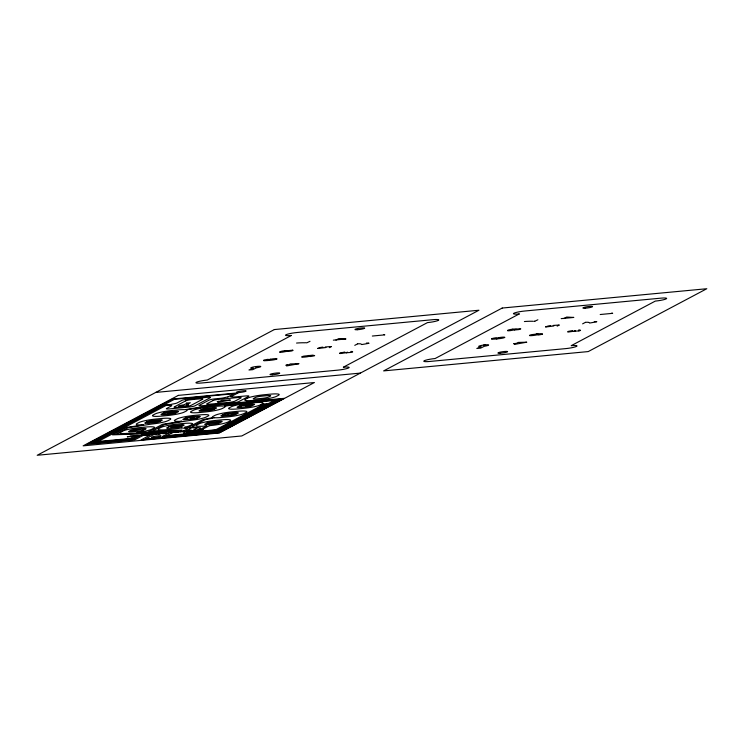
<?xml version="1.0" encoding="UTF-8"?>
<svg xmlns="http://www.w3.org/2000/svg" width="744" height="744" viewBox="0 0 744 744"><rect width="100%" height="100%" fill="white"/><g stroke="black" fill="none" stroke-linecap="round" stroke-linejoin="round"><path stroke-width="1.12" d="M287.203 350.74L287.184 350.787A23.734 3.097 -8.1 0 1 286.868 351.112L286.579 351.512L290.951 351.112A4.157 0.539 -8.1 0 0 292.652 350.229L292.708 350.219M515.062 329.22L515.025 329.294A23.734 3.097 -8.1 0 1 514.727 329.592L514.439 329.992L518.801 329.592A4.157 0.539 -8.1 0 0 520.512 328.709L516.122 329.099M154.436 421.132L152.585 421.03M317.818 348.341L320.357 347.495A4.241 0.558 -8.1 0 1 321.761 347.262A6.11 0.8 -8.1 0 1 322.887 347.123M545.668 326.83L548.216 325.984A4.241 0.558 -8.1 0 1 549.611 325.742A6.11 0.8 -8.1 0 1 550.746 325.602M183.573 405.936L181.564 406.224L183.582 405.88M257.759 366.615L255.741 366.904L257.768 366.56M219.08 401.369L217.211 401.63L219.089 401.323M287.696 364.997L285.873 365.276L287.705 364.951M515.555 343.486L513.686 343.691L515.564 343.43M368.838 343.337L361.928 344.528A9.095 1.19 -8.1 0 1 361.454 344.379M596.697 321.817L589.787 323.017A9.095 1.19 -8.1 0 1 589.313 322.859M129.354 436.533L131.27 436.319L129.391 436.598M135.213 435.984L137.119 435.705L135.25 436.04M142.978 435.221L141.109 435.407L142.978 435.156M152.79 434.319L154.706 434.105L152.799 434.375M158.649 433.771L159.03 433.352M166.423 432.999L164.517 433.203L166.405 432.943M170.367 432.664L171.018 432.469M172.264 432.459L170.423 432.729M176.226 432.106L178.142 431.892L176.272 432.171M182.075 431.557L183.982 431.288L182.094 431.613M189.841 430.795L187.953 430.99L189.841 430.729M195.709 430.227L193.886 430.404L195.7 430.181M199.652 429.902L201.568 429.679L199.708 429.967M153.729 434.608L156.696 433.789L151.144 434.394L141.081 439.955L219.74 432.534L284.227 398.347L214.235 404.95L184.763 409.665A13.532 1.767 -8.1 0 0 177.918 409.925L172.152 410.474A13.532 1.767 -8.1 0 0 155.143 413.962L153.171 415.003A13.532 1.767 -8.1 0 0 161.532 416.101L167.298 415.552A13.532 1.767 -8.1 0 0 184.307 412.064L186.279 411.023A13.532 1.767 -8.1 0 0 186.353 409.888M263.962 360.245L263.702 360.44A3.739 0.484 -8.1 0 0 264.064 360.654M491.812 338.725L491.542 338.966A3.739 0.484 -8.1 0 0 491.914 339.134L492.593 339.171A10.965 1.432 -8.1 0 0 497.02 338.883A9.588 1.256 -8.1 0 0 501.121 338.418A4.697 0.614 -8.1 0 0 501.912 338.269L502.423 338.176A3.664 0.474 -8.1 0 0 503.837 337.822L504.255 337.664A5.571 0.725 -8.1 0 0 504.553 337.525M325.965 347.522L317.883 348.508M553.815 326.002L545.715 326.979M314.535 355.586L312.75 355.158L304.017 356.116A3.599 0.474 -8.1 0 0 302.873 356.385L301.785 356.804A3.925 0.512 -8.1 0 0 302.12 357.167A4.92 0.642 -8.1 0 0 304.789 357.064A4.594 0.595 -8.1 0 0 307.951 356.627A3.776 0.493 -8.1 0 0 310.081 356.023M542.395 334.065L540.609 333.638L531.876 334.605A3.599 0.474 -8.1 0 0 530.732 334.865L529.635 335.284A3.925 0.512 -8.1 0 0 529.979 335.646A4.92 0.642 -8.1 0 0 532.639 335.544A4.594 0.595 -8.1 0 0 535.81 335.107A3.776 0.493 -8.1 0 0 537.94 334.502M156.603 433.919L159.718 434.04L162.22 433.11M347.104 352.358L346.946 352.451A12.369 1.618 -8.1 0 1 346.406 352.712L340.203 353.539A4.985 0.651 -8.1 0 1 339.971 353.493M574.935 330.857L574.796 330.931A12.369 1.618 -8.1 0 1 574.256 331.192L568.146 332.038A4.985 0.651 -8.1 0 1 567.83 331.973A4.883 0.642 -8.1 0 1 567.83 331.582A6.268 0.818 -8.1 0 1 568.184 331.424L572.666 330.531M133.808 436.468L129.93 438.532L98.078 441.499L166.191 405.396L169.251 405.136M136.84 436.179L132.004 438.746L93.93 442.382L164.201 405.127L170.488 404.55A4.92 0.642 -8.1 0 1 173.315 403.927A4.92 0.642 -8.1 0 0 176.979 402.988L181.899 400.384A4.92 0.642 -8.1 0 1 188.083 399.119L207.204 397.315A4.92 0.642 -8.1 0 1 210.245 397.705L194.965 405.806A4.92 0.642 -8.1 0 1 188.781 407.08L169.66 408.884A4.92 0.642 -8.1 0 1 166.619 408.484L171.529 405.88A4.92 0.642 -8.1 0 0 170.59 405.378A4.92 0.642 -8.1 0 1 169.39 405.145M186.883 404.587L190.334 402.755L186.428 403.146L187.07 403.295L183.889 404.829A5.059 0.66 -8.1 0 0 178.607 406.363A5.059 0.66 -8.1 0 0 185.851 405.806A5.059 0.66 -8.1 0 0 187.107 404.578M142.197 430.255L144.941 428.804M310.016 341.301L306.919 342.77A5.822 0.763 -8.1 0 1 306.017 342.789L306.007 342.789M142.699 435.631L134.934 439.732L87.178 444.252L172.431 399.054L238.089 392.879L230.919 396.682M153.571 434.654L145.145 439.118L217.741 432.264L280.163 399.175L213.947 405.434L186.502 409.823M227.887 396.971L234.025 393.716L174.431 399.314L91.252 443.415L132.934 439.472L139.667 435.91L139.082 435.752L139.491 435.473L144.987 434.896L142.802 435.593M173.882 426.014L171.027 427.53L182.987 425.354L170.357 426.545M335.944 340.101L338.808 338.585L345.96 338.957L333.331 340.148M162.09 433.073L163.048 432.562M164.796 432.803L166.126 432.097L126.796 433.417M199.104 416.696L196.983 417.821L190.194 418.612A5.952 0.781 -8.1 0 0 191.115 418.398M329.332 347.662L331.452 346.537L325.249 346.964M176.514 431.697L178.253 430.767L148.94 431.669L162.452 424.331L181.862 421.271M179.546 431.408L181.982 430.116L152.65 431.009L164.796 424.424L190.232 420.416A13.532 1.767 -8.1 0 0 206.162 417.04L208.134 415.998A13.532 1.767 -8.1 0 0 199.773 414.901L194.007 415.44A13.532 1.767 -8.1 0 0 176.998 418.937L175.035 419.979A13.532 1.767 -8.1 0 0 181.852 421.206M183.442 430.971L187.581 428.777L181.824 427.884M194.091 430.032L197.132 428.423L188.585 427.14L202.619 419.7L212.933 417.579M222.14 415.663L224.995 414.148M354.767 345.356L357.613 343.849M200.145 429.446L206.748 425.94M245.827 406.047L252.039 404.885A3.906 0.512 -8.1 0 1 252.086 405.238L248.97 406.057A6.454 0.846 -8.1 0 1 247.566 406.243M347.429 352.191L346.332 352.768L351.001 352.423A3.906 0.512 -8.1 0 0 352.703 351.903L351.959 351.456A6.454 0.846 -8.1 0 0 350.815 351.512M202.74 429.186L209.324 425.698M260.912 404.615L260.419 404.876A13.532 1.767 -8.1 0 1 243.409 408.372L237.643 408.912A13.532 1.767 -8.1 0 1 229.282 407.814L231.245 406.773A13.532 1.767 -8.1 0 1 248.263 403.285L254.029 402.737A13.532 1.767 -8.1 0 1 262.381 403.834L261.888 404.094M537.875 319.781L534.769 321.259M563.803 318.59L566.658 317.065L573.819 317.437L561.19 318.637M557.182 326.142L559.311 325.016L553.108 325.444M582.626 323.845L585.472 322.329M575.289 330.671L574.191 331.257L578.86 330.903M171.957 432.869L166.47 435.659L216.746 430.916L274.183 400.467L241.8 403.527L224.539 406.243A13.532 1.767 -8.1 0 1 224.325 407.424L222.363 408.475A13.532 1.767 -8.1 0 1 205.353 411.962L199.587 412.511A13.532 1.767 -8.1 0 1 191.227 411.413L193.198 410.372A13.532 1.767 -8.1 0 1 210.208 406.875L215.974 406.336A13.532 1.767 -8.1 0 1 222.707 406.075L242.126 403.043L278.247 399.63L218.745 431.176L162.359 436.496C167 434.942 167.502 431.892 172.264 432.394M163.159 413.683L163.866 413.394A3.739 0.484 -8.1 0 1 165.168 413.078L166.312 412.864M156.817 433.919L158.723 433.408M214.281 408.735L201.643 410.39A3.599 0.474 -8.1 0 1 201.224 410.269L201.578 409.925A3.925 0.512 -8.1 0 1 203.717 409.33A4.92 0.642 -8.1 0 1 207.074 408.856A4.594 0.595 -8.1 0 1 209.603 408.763A3.776 0.493 -8.1 0 1 209.873 409.135M149.395 422.546A5.124 0.67 -8.1 0 0 150.046 422.48L153.143 421.867A23.734 3.097 -8.1 0 0 154.073 421.504L159.913 420.574M228.362 414.51L229.133 414.287A12.053 1.572 -8.1 0 1 230.222 413.98A6.436 0.837 -8.1 0 1 231.468 413.692L232.779 413.459A4.101 0.539 -8.1 0 1 234.09 413.301A3.618 0.474 -8.1 0 1 235.327 413.227L236.081 413.255A3.618 0.474 -8.1 0 1 236.546 413.394M288.272 350.619L292.643 350.201M136.933 436.151C143.043 434.933 132.46 435.221 133.771 436.44M164.694 432.831C157.458 434.71 171.334 433.185 169.883 431.427L137.194 432.515M176.421 431.725C170.227 432.943 181.034 432.627 179.583 431.436M193.998 430.06L191.812 430.785L197.179 430.227L200.573 427.912L192.026 426.638L205.223 419.644L214.579 417.737M217.415 422.88L219.833 422.304L207.362 423.485M172.05 432.841L174.273 432.134L170.627 432.264M200.024 429.483C193.356 430.785 205.074 430.302 202.805 429.214M227.71 397.017L227.673 397.017A4.92 0.642 -8.1 0 0 224.642 397.603A4.92 0.642 -8.1 0 1 219.861 398.403L215.314 398.831A4.92 0.642 -8.1 0 0 209.12 400.095L199.225 405.35A4.92 0.642 -8.1 0 0 202.256 405.75L232.547 402.885A4.92 0.642 -8.1 0 0 238.731 401.621L248.636 396.366A4.92 0.642 -8.1 0 0 245.594 395.966L235.839 396.887A4.92 0.642 -8.1 0 1 232.63 396.85A4.92 0.642 -8.1 0 0 231.003 396.71M261.032 404.578L263.841 404.299L215.723 429.8L186.716 432.543C199.373 428.209 183.433 430.683 183.666 433.175L217.239 430.004L266.929 403.667L262.028 404.122M209.436 425.661L211.017 425.503A13.532 1.767 -8.1 0 0 228.027 422.006L229.989 420.964A13.532 1.767 -8.1 0 0 221.638 419.867L215.872 420.416A13.532 1.767 -8.1 0 0 198.853 423.903L196.89 424.945A13.532 1.767 -8.1 0 0 205.251 426.042L206.627 425.912M183.312 431.009L180.085 431.846L185.433 431.343L191.022 428.274L184.698 427.288M143.536 424.889L126.043 427.53L112.521 434.859L159.216 433.194M137.231 432.45L137.417 432.413A13.532 1.767 -8.1 0 0 151.916 429.195L153.887 428.153A13.532 1.767 -8.1 0 0 145.526 427.056L139.76 427.605A13.532 1.767 -8.1 0 0 122.751 431.092L120.779 432.134A13.532 1.767 -8.1 0 0 126.759 433.417M175.882 412.483A5.571 0.725 -8.1 0 0 176.123 412.343L176.216 412.25A3.664 0.474 -8.1 0 0 175.826 412.037L175.538 412.009A4.697 0.614 -8.1 0 0 175.017 411.999A9.588 1.256 -8.1 0 0 171.362 412.25L170.218 412.492A13.42 1.748 -8.1 0 0 167.939 413.134L167.67 413.227A3.757 0.493 -8.1 0 0 167.856 413.645M159.374 433.566L160.555 433.501L158.677 433.826M141.685 429.307L143.304 429.037A5.822 0.763 -8.1 0 1 144.531 428.851L144.903 428.804M140.551 429.493L138.97 429.753A11.272 1.469 -8.1 0 1 137.175 430.032L136.85 430.079M136.626 430.116L135.808 430.227M135.557 430.264L134.013 430.469A14.127 1.841 -8.1 0 1 132.516 430.655L130.99 430.823M344.807 352.052L340.334 352.944A6.268 0.818 -8.1 0 0 339.999 353.093M231.161 414.761L234.081 414.324A5.515 0.716 -8.1 0 0 235.225 414.036A4.055 0.53 -8.1 0 0 235.904 413.813A5.887 0.772 -8.1 0 0 236.453 413.404M181.731 427.874L181.517 427.902A13.532 1.767 -8.1 0 1 172.961 429.093L167.195 429.641A13.532 1.767 -8.1 0 1 158.835 428.544L160.806 427.502A13.532 1.767 -8.1 0 1 177.816 424.006L183.582 423.466A13.532 1.767 -8.1 0 1 191.933 424.564L189.971 425.605A13.532 1.767 -8.1 0 1 184.8 427.223M222.317 415.636L223.181 415.533A6.91 0.902 -8.1 0 0 228.222 414.529M372.335 336.037L384.806 334.856L383.988 334.586M600.194 314.517L612.656 313.336L611.847 313.066M585.649 322.319L586.374 322.273A6.91 0.902 -8.1 0 1 588.876 322.478M155.775 392.423L360.375 373.097M357.762 343.84L358.524 343.793A6.91 0.902 -8.1 0 1 361.026 343.998M524.399 321.548L525.803 321.436A14.127 1.841 -8.1 0 1 527.124 321.352L529.635 321.259A11.272 1.469 -8.1 0 1 530.853 321.25L532.881 321.259M296.549 343.058L297.953 342.956A14.127 1.841 -8.1 0 1 299.265 342.872L301.785 342.779A11.272 1.469 -8.1 0 1 302.994 342.761L305.254 342.779M594.279 321.548L596.669 321.585M366.429 343.058L368.81 343.105M241.447 406.847L239.122 406.596A6.268 0.818 -8.1 0 1 239.345 406.457A4.883 0.642 -8.1 0 1 241.121 405.889A4.985 0.651 -8.1 0 1 241.679 405.768L246.85 405.461A12.369 1.618 -8.1 0 1 246.422 405.731M143.583 424.815L143.601 424.815A13.532 1.767 -8.1 0 1 136.98 423.569L138.942 422.527A13.532 1.767 -8.1 0 1 155.961 419.039L161.718 418.491A13.532 1.767 -8.1 0 1 170.078 419.588L168.116 420.63A13.532 1.767 -8.1 0 1 151.311 424.099L128.387 427.614L116.241 434.208L162.955 432.534M533.801 321.269L533.866 321.269A5.822 0.763 -8.1 0 0 534.759 321.259M496.936 338.901L496.499 338.799A13.42 1.748 -8.1 0 1 496.136 338.418L496.267 338.297A3.757 0.493 -8.1 0 1 498.406 337.692M268.686 360.338L269.133 360.422A9.588 1.256 -8.1 0 0 273.271 359.929A4.697 0.614 -8.1 0 0 274.052 359.789L274.564 359.696A3.664 0.474 -8.1 0 0 275.978 359.343L276.405 359.185A5.571 0.725 -8.1 0 0 276.694 359.036M264.064 360.654L264.734 360.691A10.965 1.432 -8.1 0 0 269.161 360.403M515.034 329.146L513.434 329.118A5.124 0.67 -8.1 0 0 512.793 329.183M287.175 350.666L285.575 350.638A5.124 0.67 -8.1 0 0 284.933 350.694M185.042 418.891L185.488 418.993A4.241 0.558 -8.1 0 0 186.363 419.012A6.11 0.8 -8.1 0 0 187.376 418.956M166.303 412.846A10.965 1.432 -8.1 0 1 171.343 412.26M176.03 412.474A4.538 0.595 -8.1 0 1 172.097 413.348A4.538 0.595 -8.1 0 1 168.079 413.599M165.001 414.045A3.85 0.502 -8.1 0 1 163.038 413.692M205.112 410.26A7.942 1.032 -8.1 0 0 207.967 409.712A4.799 0.623 -8.1 0 0 209.92 409.135M212.431 408.363A3.869 0.502 -8.1 0 1 214.393 408.726M154.138 421.504A7.366 0.958 -8.1 0 0 153.757 421.894L158.333 421.448A4.157 0.539 -8.1 0 0 159.876 420.574M154.454 421.123A18.265 2.381 -8.1 0 1 154.064 421.513M149.144 421.523A3.971 0.521 -8.1 0 1 152.576 421.03M149.302 422.583A4.473 0.586 -8.1 0 1 146.921 422.397A4.473 0.586 -8.1 0 1 149.302 421.541M191.878 418.212A4.697 0.614 -8.1 0 0 192.529 418.044A10.118 1.321 -8.1 0 0 193.589 417.7L193.849 417.514A5.599 0.735 -8.1 0 0 193.849 417.347M193.366 417.272A4.362 0.567 -8.1 0 0 191.31 417.338A6.705 0.874 -8.1 0 0 190.055 417.477L187.944 417.812A8.565 1.116 -8.1 0 0 187.414 417.923A5.338 0.698 -8.1 0 0 186.372 418.165L185.554 418.435A5.515 0.716 -8.1 0 0 184.996 418.872M214.672 417.737A13.532 1.767 -8.1 0 0 221.442 417.477L227.208 416.938A13.532 1.767 -8.1 0 0 244.218 413.441L246.19 412.399A13.532 1.767 -8.1 0 0 237.829 411.302L232.063 411.851A13.532 1.767 -8.1 0 0 215.053 415.338L213.082 416.38A13.532 1.767 -8.1 0 0 213.044 417.524M268.677 360.319A13.42 1.748 -8.1 0 1 268.286 359.938L268.417 359.817A3.757 0.493 -8.1 0 1 270.546 359.213M270.649 359.231A4.538 0.595 -8.1 0 1 275.252 358.664A4.538 0.595 -8.1 0 1 276.861 359.017M263.832 360.263A3.85 0.502 -8.1 0 1 268.268 359.306M280.172 352.163A4.473 0.586 -8.1 0 1 280.693 351.484A4.473 0.586 -8.1 0 1 284.971 350.666M288.216 350.619A7.366 0.958 -8.1 0 0 286.933 351.103A18.265 2.381 -8.1 0 1 285.668 351.568L282.525 352.144A3.971 0.521 -8.1 0 1 279.884 352.219M308.388 355.511A7.942 1.032 -8.1 0 1 309.978 355.632A4.799 0.623 -8.1 0 1 310.136 356.013M314.656 355.576A3.869 0.502 -8.1 0 1 310.202 356.543M536.247 333.991A7.942 1.032 -8.1 0 1 537.838 334.121M537.791 334.13A4.799 0.623 -8.1 0 1 537.986 334.493M542.516 334.056A3.869 0.502 -8.1 0 1 538.052 335.023M516.076 329.108A7.366 0.958 -8.1 0 0 514.792 329.592A18.265 2.381 -8.1 0 1 513.527 330.048L510.375 330.624A3.971 0.521 -8.1 0 1 507.734 330.708M498.508 337.711A4.538 0.595 -8.1 0 1 503.111 337.144A4.538 0.595 -8.1 0 1 504.72 337.506M491.691 338.743A3.85 0.502 -8.1 0 1 496.127 337.785M578.674 329.992A6.454 0.846 -8.1 0 1 579.827 329.936L580.562 330.392A3.906 0.512 -8.1 0 1 578.869 330.903M508.031 330.643A4.473 0.586 -8.1 0 1 508.552 329.964A4.473 0.586 -8.1 0 1 512.83 329.146M339.98 353.493A4.883 0.642 -8.1 0 1 339.971 353.102M127.364 436.821L133.269 436.003L127.364 436.821M144.941 435.166L150.837 434.338L144.987 435.101M298.8 363.732L286.542 365.946L290.327 363.946L298.8 363.732M526.659 342.212L514.402 344.426L518.177 342.426L526.659 342.212M230.194 400.095L217.927 402.318L221.712 400.319L230.194 400.095M483.591 345.318L485.627 345.077L483.619 345.3M146.949 434.868L148.847 434.654L146.996 434.84M274.341 329.564L37.2 455.272L241.8 435.956L478.941 310.239L274.341 329.564M178.346 395.38L83.151 445.842L219.229 432.989L314.414 382.528L178.346 395.38M291.369 335.47L207.278 380.044A8.686 1.135 -8.1 0 0 196.36 382.286A8.686 1.135 -8.1 0 0 201.726 382.983L337.795 370.14A8.686 1.135 -8.1 0 0 348.713 367.899A8.686 1.135 -8.1 0 0 343.347 367.192L427.437 322.617A8.686 1.135 -8.1 0 0 438.356 320.376A8.686 1.135 -8.1 0 0 432.989 319.678L296.921 332.522A8.686 1.135 -8.1 0 0 286.003 334.763A8.686 1.135 -8.1 0 0 291.369 335.47M185.665 400.877L174.291 406.912A4.92 0.642 -8.1 0 0 177.332 407.312L185.014 406.587A4.92 0.642 -8.1 0 0 191.199 405.313L202.573 399.286A4.92 0.642 -8.1 0 0 199.532 398.886L191.85 399.612A4.92 0.642 -8.1 0 0 185.665 400.877M130.823 430.33L128.852 431.371A4.92 0.642 -8.1 0 0 131.893 431.771L137.659 431.232A4.92 0.642 -8.1 0 0 143.843 429.958L145.815 428.916A4.92 0.642 -8.1 0 0 142.774 428.516L137.008 429.065A4.92 0.642 -8.1 0 0 130.823 430.33M147.014 421.764L145.052 422.806A4.92 0.642 -8.1 0 0 148.093 423.206L153.859 422.666A4.92 0.642 -8.1 0 0 160.044 421.392L162.006 420.351A4.92 0.642 -8.1 0 0 158.965 419.951L153.199 420.5A4.92 0.642 -8.1 0 0 147.014 421.764M163.215 413.199L161.243 414.241A4.92 0.642 -8.1 0 0 164.285 414.641L170.05 414.092A4.92 0.642 -8.1 0 0 176.235 412.827L178.207 411.785A4.92 0.642 -8.1 0 0 175.166 411.386L169.4 411.934A4.92 0.642 -8.1 0 0 163.215 413.199M253.044 368.168L248.97 369.991L252.746 369.666L256.513 367.787A5.059 0.66 -8.1 0 0 260.353 366.318A5.059 0.66 -8.1 0 0 252.542 367.173A5.059 0.66 -8.1 0 0 253.044 368.168M212.896 400.598L206.888 403.778A4.92 0.642 -8.1 0 0 209.929 404.169L228.78 402.392A4.92 0.642 -8.1 0 0 234.965 401.128L240.963 397.938A4.92 0.642 -8.1 0 0 237.931 397.547L219.08 399.323A4.92 0.642 -8.1 0 0 212.896 400.598M168.879 426.74L166.907 427.781A4.92 0.642 -8.1 0 0 169.948 428.181L175.714 427.633A4.92 0.642 -8.1 0 0 181.899 426.368L183.87 425.326A4.92 0.642 -8.1 0 0 180.829 424.926L175.063 425.466A4.92 0.642 -8.1 0 0 168.879 426.74M185.07 418.175L183.108 419.216A4.92 0.642 -8.1 0 0 186.14 419.616L191.906 419.067A4.92 0.642 -8.1 0 0 198.099 417.803L200.062 416.752A4.92 0.642 -8.1 0 0 197.02 416.361L191.255 416.9A4.92 0.642 -8.1 0 0 185.07 418.175M201.271 409.609L199.299 410.651A4.92 0.642 -8.1 0 0 202.34 411.051L208.106 410.502A4.92 0.642 -8.1 0 0 214.291 409.237L216.253 408.186A4.92 0.642 -8.1 0 0 213.221 407.796L207.455 408.335A4.92 0.642 -8.1 0 0 201.271 409.609M247.399 398.217L245.436 399.258A13.532 1.767 -8.1 0 0 253.788 400.356L259.554 399.807A13.532 1.767 -8.1 0 0 276.563 396.32L278.535 395.269A13.532 1.767 -8.1 0 0 270.174 394.181L264.408 394.72A13.532 1.767 -8.1 0 0 247.399 398.217M206.925 423.141L204.963 424.182A4.92 0.642 -8.1 0 0 208.004 424.582L213.77 424.043A4.92 0.642 -8.1 0 0 219.954 422.769L221.917 421.727A4.92 0.642 -8.1 0 0 218.885 421.327L213.119 421.876A4.92 0.642 -8.1 0 0 206.925 423.141M223.126 414.575L221.154 415.617A4.92 0.642 -8.1 0 0 224.195 416.017L229.961 415.478A4.92 0.642 -8.1 0 0 236.146 414.203L238.117 413.162A4.92 0.642 -8.1 0 0 235.076 412.762L229.31 413.311A4.92 0.642 -8.1 0 0 223.126 414.575M239.317 406.01L237.355 407.052A4.92 0.642 -8.1 0 0 240.396 407.452L246.162 406.912A4.92 0.642 -8.1 0 0 252.346 405.638L254.309 404.597A4.92 0.642 -8.1 0 0 251.267 404.197L245.511 404.745A4.92 0.642 -8.1 0 0 239.317 406.01M255.471 397.454L253.499 398.496A4.92 0.642 -8.1 0 0 256.541 398.896L262.307 398.347A4.92 0.642 -8.1 0 0 268.491 397.082L270.463 396.031A4.92 0.642 -8.1 0 0 267.422 395.641L261.656 396.18A4.92 0.642 -8.1 0 0 255.471 397.454M502.2 308.044L383.625 370.903L588.225 351.577L706.8 288.728L502.2 308.044M519.219 313.949L435.138 358.524A8.686 1.135 -8.1 0 0 424.219 360.766A8.686 1.135 -8.1 0 0 429.586 361.472L565.654 348.62A8.686 1.135 -8.1 0 0 576.572 346.379A8.686 1.135 -8.1 0 0 571.206 345.672L655.297 301.097A8.686 1.135 -8.1 0 0 666.206 298.865A8.686 1.135 -8.1 0 0 660.849 298.158L524.771 311.011A8.686 1.135 -8.1 0 0 513.862 313.252A8.686 1.135 -8.1 0 0 519.219 313.949M480.903 346.648L476.83 348.48L480.605 348.146L484.372 346.267A5.059 0.66 -8.1 0 0 488.204 344.798A5.059 0.66 -8.1 0 0 480.392 345.662A5.059 0.66 -8.1 0 0 480.903 346.648M153.683 437.621A4.92 0.642 -8.1 0 0 161.169 436.058A4.92 0.642 -8.1 0 0 154.055 436.449A4.92 0.642 -8.1 0 0 153.683 437.621M238.657 392.581A4.92 0.642 -8.1 0 0 246.143 391.009A4.92 0.642 -8.1 0 0 239.019 391.409A4.92 0.642 -8.1 0 0 238.657 392.581M272.313 374.762A4.92 0.642 -8.1 0 0 279.744 373.19A4.92 0.642 -8.1 0 0 272.564 373.6A4.92 0.642 -8.1 0 0 272.313 374.762M357.278 329.722A4.92 0.642 -8.1 0 0 364.709 328.151A4.92 0.642 -8.1 0 0 357.529 328.56A4.92 0.642 -8.1 0 0 357.278 329.722M500.173 353.242A4.92 0.642 -8.1 0 0 507.603 351.67A4.92 0.642 -8.1 0 0 500.424 352.089A4.92 0.642 -8.1 0 0 500.173 353.242M585.137 308.202A4.92 0.642 -8.1 0 0 592.568 306.63A4.92 0.642 -8.1 0 0 585.389 307.049A4.92 0.642 -8.1 0 0 585.137 308.202"/></g></svg>
